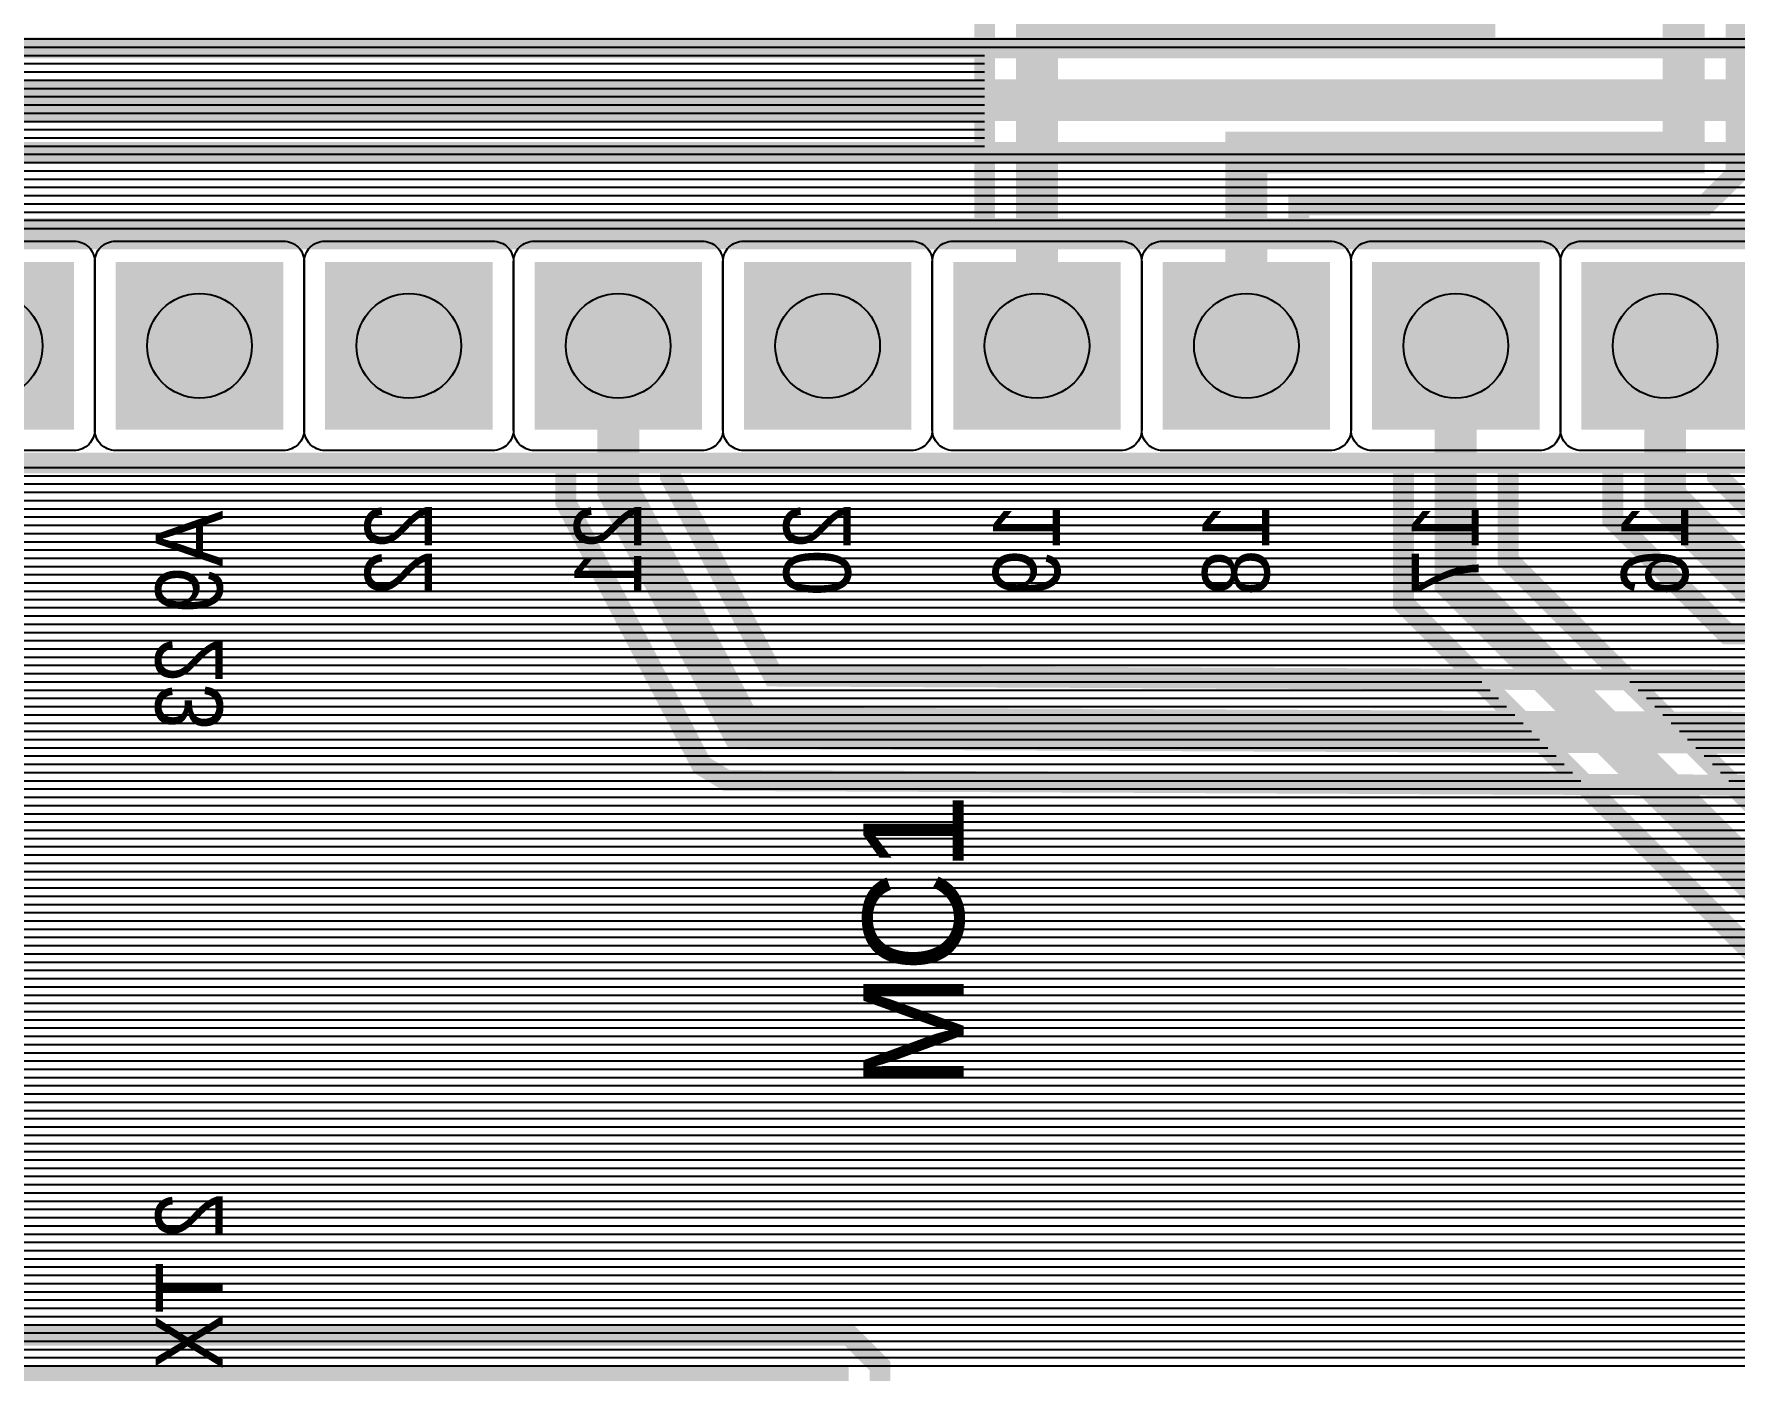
# Model space of a CAD drawing. Header units: inches. Extents: x -1.29 to 1.29, y -0.9 to 0.9.
# Drawn here: x -0.882 to -0.069, y -0.444 to 0.194 of the extents above; entities that cross this region are included whole.
import ezdxf

# ---------------------------------------------------------------- set-up
doc = ezdxf.new("R2010")
doc.units = ezdxf.units.IN
doc.layers.get('0').update_dxf_attribs({"linetype": 'CONTINUOUS'})

# ---------------------------------------------------------------- blocks, each defined once
blk = doc.blocks.new('RPAD')
blk.add_trace([(-0.5, -0.5), (-0.5, 0.5), (0.5, -0.5), (0.5, 0.5)])

msp = doc.modelspace()

# ---------------------------------------------------------------- linework, layer by layer
for points, const_width in [([(0.090669, -0.396043), (-0.227716, -0.077658), (-0.227716, -0.010626), (-1.158716, -0.010626), (-1.158716, 0.101374), (-0.427716, 0.101374), (-0.427716, 0.208052), (-0.413072, 0.222696), (-0.349858, 0.222696), (-0.349858, 0.333696), (0.062141, 0.333696)], 0.01), ([(-0.502717, -0.554626), (-0.502717, -0.452303), (-0.958858, -0.452303), (-1.208858, -0.202303), (-1.208858, 0.242697), (-1.173858, 0.277697), (-1.173858, 0.312697)], 0.02), ([(-0.193858, 0.277697), (-0.193858, 0.197697), (-0.402717, 0.197697), (-0.402717, 0.045374)], 0.02), ([(-0.093858, 0.277697), (-0.093858, 0.157697), (-0.093858, 0.137697), (-0.302717, 0.137697), (-0.302717, 0.045374)], 0.02), ([(-1.140359, 0.269197), (-1.148859, 0.269197), (-1.148859, 0.267342), (-1.183859, 0.232342), (-1.183859, -0.191948), (-0.948504, -0.427304), (-0.492362, -0.427304), (-0.477717, -0.441948), (-0.477717, -0.498626), (0.253283, -0.498626)], 0.01), ([(-1.102717, 0.045374), (-1.102717, 0.162697), (0.196142, 0.162697), (0.266142, 0.232697)], 0.02), ([(0.062141, 0.221697), (-0.068859, 0.221697), (-0.068859, 0.127342), (-0.083503, 0.112698), (-0.277717, 0.112698), (-0.277717, 0.101374), (0.072284, 0.101374)], 0.01), ([(0.522261, -0.167263), (-0.550952, -0.16227), (-0.562861, -0.154983), (-0.627716, -0.029524), (-0.627716, -0.010626), (-1.158716, -0.010626), (-1.158716, 0.101374), (-1.127716, 0.101374), (-1.127716, 0.173052), (-1.113071, 0.187696), (0.185787, 0.187696)], 0.01), ([(-0.102717, 0.045374), (-0.102717, -0.027303), (-0.062717, -0.067303), (0.446142, -0.067303), (0.446142, 0.162697)], 0.02), ([(0.206496, 0.137697), (-1.077717, 0.137697), (-1.077717, 0.101374), (0.253283, 0.101374)], 0.01), ([(-1.152717, -0.604626), (0.247283, -0.604626), (0.247283, 0.095374), (-1.152717, 0.095374), (-1.152717, -0.604626)], 0.008), ([(-1.152717, -0.604626), (0.247283, -0.604626), (0.247283, 0.095374), (-1.152717, 0.095374), (-1.152717, -0.604626)], 0.008), ([(-1.152717, -0.604626), (0.247283, -0.604626), (0.247283, 0.095374), (-1.152717, 0.095374), (-1.152717, -0.604626)], 0.008), ([(0.541142, -0.142303), (-0.543858, -0.137303), (-0.602717, -0.023445), (-0.602717, 0.045374)], 0.02), ([(-0.202717, 0.045374), (-0.202717, -0.067303), (0.101024, -0.371043), (0.531142, -0.371043)], 0.02), ([(0.456496, -0.092303), (-0.073071, -0.092303), (-0.127716, -0.037658), (-0.127716, -0.010626), (-0.577717, -0.010626), (-0.577717, -0.017366), (-0.528604, -0.112373), (0.522434, -0.117171)], 0.01), ([(0.253283, -0.010626), (-0.177717, -0.010626), (-0.177717, -0.056948), (0.111378, -0.346044)], 0.01), ([(0.253283, -0.010626), (-0.077717, -0.010626), (-0.077717, -0.016948), (-0.052362, -0.042304)], 0.01)]:
    msp.add_lwpolyline(points, dxfattribs=dict(const_width=const_width))
for points in [[(-1.265, 0.191949), (0.190039, 0.191949)], [(-1.265, 0.188012), (0.186102, 0.188012)], [(-1.183859, 0.191949), (-0.427716, 0.191949)], [(-1.183859, 0.188012), (-0.427716, 0.188012)], [(-1.183859, 0.184075), (-0.427716, 0.184075)], [(-1.183859, 0.180138), (-0.427716, 0.180138)], [(-1.183859, 0.176201), (-0.427716, 0.176201)], [(-1.183859, 0.172264), (-0.427716, 0.172264)], [(-1.183859, 0.168327), (-0.427716, 0.168327)], [(-1.183859, 0.16439), (-0.427716, 0.16439)], [(-1.183859, 0.160453), (-0.427716, 0.160453)], [(-1.183859, 0.156516), (-0.427716, 0.156516)], [(-1.183859, 0.152579), (-0.427716, 0.152579)], [(-1.183859, 0.148642), (-0.427716, 0.148642)], [(-1.183859, 0.144705), (-0.427716, 0.144705)], [(-1.183859, 0.140768), (-0.427716, 0.140768)], [(-1.183859, 0.136831), (-0.427716, 0.136831)], [(-1.183859, 0.132894), (-0.427716, 0.132894)], [(-1.077717, 0.136831), (0.421142, 0.136831)], [(-1.077717, 0.132894), (0.421142, 0.132894)], [(-1.183859, 0.128957), (-0.427716, 0.128957)], [(-1.183859, 0.12502), (-0.427716, 0.12502)], [(-1.077717, 0.128957), (0.421142, 0.128957)], [(-1.077717, 0.12502), (0.421142, 0.12502)], [(-0.071181, 0.12502), (0.072284, 0.12502)], [(-1.183859, 0.121083), (-0.427716, 0.121083)], [(-1.183859, 0.117146), (-0.427716, 0.117146)], [(-1.077717, 0.121083), (0.421142, 0.121083)], [(-1.077717, 0.117146), (0.421142, 0.117146)], [(-0.079055, 0.117146), (0.072284, 0.117146)], [(-0.075118, 0.121083), (0.072284, 0.121083)], [(-1.183859, 0.113209), (-0.427716, 0.113209)], [(-1.183859, 0.109272), (-0.427716, 0.109272)], [(-1.077717, 0.113209), (0.421142, 0.113209)], [(-1.077717, 0.109272), (0.421142, 0.109272)], [(-0.277717, 0.109272), (0.072284, 0.109272)], [(-0.082992, 0.113209), (0.072284, 0.113209)], [(-1.183859, 0.105335), (-0.427716, 0.105335)], [(-1.183859, 0.101398), (-0.427716, 0.101398)], [(-1.077717, 0.105335), (0.421142, 0.105335)], [(-1.077717, 0.101398), (0.421142, 0.101398)], [(-0.277717, 0.105335), (0.072284, 0.105335)], [(-0.277717, 0.101398), (0.072284, 0.101398)], [(-0.942717, 0.095374), (-0.862717, 0.095374), (-0.861677, 0.095324), (-0.860672, 0.095175), (-0.859705, 0.094933), (-0.858781, 0.094602), (-0.857905, 0.094188), (-0.857081, 0.093693), (-0.856313, 0.093124), (-0.855607, 0.092483), (-0.854967, 0.091777), (-0.854398, 0.09101), (-0.853903, 0.090186), (-0.853488, 0.089309), (-0.853157, 0.088385), (-0.852915, 0.087419), (-0.852767, 0.086413), (-0.852717, 0.085374), (-0.852717, 0.005374), (-0.852767, 0.004335), (-0.852915, 0.00333), (-0.853157, 0.002363), (-0.853488, 0.001439), (-0.853903, 0.000562), (-0.854398, -0.000262), (-0.854967, -0.001029), (-0.855607, -0.001735), (-0.856313, -0.002376), (-0.857081, -0.002945), (-0.857905, -0.00344), (-0.858781, -0.003854), (-0.859705, -0.004185), (-0.860672, -0.004427), (-0.861677, -0.004576), (-0.862717, -0.004626), (-0.942717, -0.004626)], [(-0.062717, -0.004626), (-0.142717, -0.004626), (-0.143756, -0.004576), (-0.144761, -0.004427), (-0.145728, -0.004185), (-0.146652, -0.003854), (-0.147528, -0.00344), (-0.148352, -0.002945), (-0.14912, -0.002376), (-0.149826, -0.001735), (-0.150466, -0.001029), (-0.151035, -0.000262), (-0.15153, 0.000562), (-0.151945, 0.001439), (-0.152276, 0.002363), (-0.152518, 0.00333), (-0.152666, 0.004335), (-0.152717, 0.005374), (-0.152717, 0.085374), (-0.152666, 0.086413), (-0.152518, 0.087419), (-0.152276, 0.088385), (-0.151945, 0.089309), (-0.15153, 0.090186), (-0.151035, 0.09101), (-0.150466, 0.091777), (-0.149826, 0.092483), (-0.14912, 0.093124), (-0.148352, 0.093693), (-0.147528, 0.094188), (-0.146652, 0.094602), (-0.145728, 0.094933), (-0.144761, 0.095175), (-0.143756, 0.095324), (-0.142717, 0.095374), (-0.142717, 0.095374), (-0.062717, 0.095374)], [(-1.265, -0.012776), (-0.627716, -0.012776)], [(-1.183859, -0.012776), (-0.227716, -0.012776)], [(-0.577717, -0.012776), (-0.127716, -0.012776)], [(-0.177717, -0.012776), (0.346142, -0.012776)], [(-0.077717, -0.012776), (0.421142, -0.012776)], [(-1.265, -0.016713), (-0.627716, -0.016713)], [(-1.265, -0.02065), (-0.627716, -0.02065)], [(-1.183859, -0.016713), (-0.227716, -0.016713)], [(-1.183859, -0.02065), (-0.227716, -0.02065)], [(-0.577717, -0.016713), (-0.127716, -0.016713)], [(-0.576019, -0.02065), (-0.127716, -0.02065)], [(-0.177717, -0.016713), (0.346142, -0.016713)], [(-0.177717, -0.02065), (0.346142, -0.02065)], [(-0.077717, -0.016713), (0.421142, -0.016713)], [(-0.074016, -0.02065), (0.421142, -0.02065)], [(-1.265, -0.024587), (-0.627716, -0.024587)], [(-1.265, -0.028524), (-0.627716, -0.028524)], [(-1.265, -0.032461), (-0.626198, -0.032461)], [(-1.183859, -0.024587), (-0.227716, -0.024587)], [(-1.183859, -0.028524), (-0.227716, -0.028524)], [(-1.183859, -0.032461), (-0.227716, -0.032461)], [(-0.573984, -0.024587), (-0.127716, -0.024587)], [(-0.571949, -0.028524), (-0.127716, -0.028524)], [(-0.569914, -0.032461), (-0.127716, -0.032461)], [(-0.177717, -0.024587), (0.346142, -0.024587)], [(-0.177717, -0.028524), (0.346142, -0.028524)], [(-0.177717, -0.032461), (0.346142, -0.032461)], [(-0.070079, -0.024587), (0.421142, -0.024587)], [(-1.265, -0.036398), (-0.624163, -0.036398)], [(-1.265, -0.040335), (-0.622127, -0.040335)], [(-1.183859, -0.036398), (-0.227716, -0.036398)], [(-1.183859, -0.040335), (-0.227716, -0.040335)], [(-0.567879, -0.036398), (-0.127716, -0.036398)], [(-0.565843, -0.040335), (-0.125039, -0.040335)], [(-0.177717, -0.036398), (0.346142, -0.036398)], [(-0.177717, -0.040335), (0.346142, -0.040335)], [(-1.265, -0.044272), (-0.620092, -0.044272)], [(-1.265, -0.048209), (-0.618057, -0.048209)], [(-1.183859, -0.044272), (-0.227716, -0.044272)], [(-1.183859, -0.048209), (-0.227716, -0.048209)], [(-0.563808, -0.044272), (-0.121102, -0.044272)], [(-0.561773, -0.048209), (-0.117165, -0.048209)], [(-0.177717, -0.044272), (0.346142, -0.044272)], [(-0.177717, -0.048209), (0.346142, -0.048209)], [(-1.265, -0.052146), (-0.616022, -0.052146)], [(-1.265, -0.056083), (-0.613987, -0.056083)], [(-1.183859, -0.052146), (-0.227716, -0.052146)], [(-1.183859, -0.056083), (-0.227716, -0.056083)], [(-0.559738, -0.052146), (-0.113228, -0.052146)], [(-0.557703, -0.056083), (-0.109291, -0.056083)], [(-0.177717, -0.052146), (0.346142, -0.052146)], [(-0.177717, -0.056083), (0.346142, -0.056083)], [(-1.265, -0.06002), (-0.611951, -0.06002)], [(-1.265, -0.063957), (-0.609916, -0.063957)], [(-1.183859, -0.06002), (-0.227716, -0.06002)], [(-1.183859, -0.063957), (-0.227716, -0.063957)], [(-0.555667, -0.06002), (-0.105354, -0.06002)], [(-0.553632, -0.063957), (-0.101417, -0.063957)], [(-0.174646, -0.06002), (0.346142, -0.06002)], [(-0.170709, -0.063957), (0.346142, -0.063957)], [(-1.265, -0.067894), (-0.607881, -0.067894)], [(-1.265, -0.071831), (-0.605846, -0.071831)], [(-1.183859, -0.067894), (-0.227716, -0.067894)], [(-1.183859, -0.071831), (-0.227716, -0.071831)], [(-0.551597, -0.067894), (-0.09748, -0.067894)], [(-0.549562, -0.071831), (-0.093543, -0.071831)], [(-0.166772, -0.067894), (0.346142, -0.067894)], [(-0.162835, -0.071831), (0.346142, -0.071831)], [(-1.265, -0.075768), (-0.60381, -0.075768)], [(-1.265, -0.079705), (-0.601775, -0.079705)], [(-1.183859, -0.075768), (-0.227716, -0.075768)], [(-1.183859, -0.079705), (-0.225669, -0.079705)], [(-0.547527, -0.075768), (-0.089606, -0.075768)], [(-0.545491, -0.079705), (-0.085669, -0.079705)], [(-0.158898, -0.075768), (0.346142, -0.075768)], [(-0.154961, -0.079705), (0.346142, -0.079705)], [(-1.265, -0.083642), (-0.59974, -0.083642)], [(-1.265, -0.087579), (-0.597705, -0.087579)], [(-1.183859, -0.083642), (-0.221732, -0.083642)], [(-1.183859, -0.087579), (-0.217795, -0.087579)], [(-0.543456, -0.083642), (-0.081732, -0.083642)], [(-0.541421, -0.087579), (-0.077795, -0.087579)], [(-0.151024, -0.083642), (0.346142, -0.083642)], [(-0.147087, -0.087579), (0.346142, -0.087579)], [(-1.265, -0.091516), (-0.59567, -0.091516)], [(-1.265, -0.095453), (-0.593634, -0.095453)], [(-1.183859, -0.091516), (-0.213858, -0.091516)], [(-1.183859, -0.095453), (-0.209921, -0.095453)], [(-0.539386, -0.091516), (-0.073858, -0.091516)], [(-0.537351, -0.095453), (1.265, -0.095453)], [(-0.14315, -0.091516), (0.346142, -0.091516)], [(-0.139213, -0.095453), (0.346142, -0.095453)], [(-1.265, -0.09939), (-0.591599, -0.09939)], [(-1.265, -0.103327), (-0.589564, -0.103327)], [(-1.183859, -0.09939), (-0.205984, -0.09939)], [(-1.183859, -0.103327), (-0.202047, -0.103327)], [(-0.535315, -0.09939), (1.265, -0.09939)], [(-0.53328, -0.103327), (1.265, -0.103327)], [(-0.135276, -0.09939), (0.346142, -0.09939)], [(-0.131339, -0.103327), (0.346142, -0.103327)], [(-1.265, -0.107264), (-0.587529, -0.107264)], [(-1.265, -0.111201), (-0.585494, -0.111201)], [(-1.183859, -0.107264), (-0.19811, -0.107264)], [(-1.183859, -0.111201), (-0.194173, -0.111201)], [(-0.531245, -0.107264), (1.265, -0.107264)], [(-0.52921, -0.111201), (1.265, -0.111201)], [(-0.127402, -0.107264), (0.346142, -0.107264)], [(-0.123465, -0.111201), (0.346142, -0.111201)], [(-1.265, -0.115138), (-0.583458, -0.115138)], [(-1.265, -0.119075), (-0.581423, -0.119075)], [(-1.183859, -0.115138), (-0.190236, -0.115138)], [(-1.183859, -0.119075), (-0.186299, -0.119075)], [(-0.119528, -0.115138), (0.346142, -0.115138)], [(-0.115591, -0.119075), (0.346142, -0.119075)], [(-1.265, -0.123012), (-0.579388, -0.123012)], [(-1.265, -0.126949), (-0.577353, -0.126949)], [(-1.183859, -0.123012), (-0.182362, -0.123012)], [(-1.183859, -0.126949), (-0.178425, -0.126949)], [(-0.111654, -0.123012), (0.346142, -0.123012)], [(-0.107717, -0.126949), (0.346142, -0.126949)], [(-1.265, -0.130886), (-0.575318, -0.130886)], [(-1.265, -0.134823), (-0.573282, -0.134823)], [(-1.183859, -0.130886), (-0.174488, -0.130886)], [(-1.183859, -0.134823), (-0.170551, -0.134823)], [(-0.10378, -0.130886), (0.346142, -0.130886)], [(-0.099843, -0.134823), (0.346142, -0.134823)], [(-1.265, -0.13876), (-0.571247, -0.13876)], [(-1.265, -0.142697), (-0.569212, -0.142697)], [(-1.183859, -0.13876), (-0.166614, -0.13876)], [(-1.183859, -0.142697), (-0.162677, -0.142697)], [(-0.095906, -0.13876), (0.346142, -0.13876)], [(-0.091969, -0.142697), (0.346142, -0.142697)], [(-1.265, -0.146634), (-0.567177, -0.146634)], [(-1.265, -0.150571), (-0.565141, -0.150571)], [(-1.183859, -0.146634), (-0.15874, -0.146634)], [(-1.183859, -0.150571), (-0.154803, -0.150571)], [(-0.088031, -0.146634), (0.346142, -0.146634)], [(-0.084094, -0.150571), (0.346142, -0.150571)], [(-1.265, -0.154508), (-0.563106, -0.154508)], [(-1.265, -0.158445), (-0.557204, -0.158445)], [(-1.265, -0.162382), (-0.526919, -0.162382)], [(-1.183859, -0.154508), (-0.150866, -0.154508)], [(-1.183859, -0.158445), (-0.146929, -0.158445)], [(-1.183859, -0.162382), (-0.142992, -0.162382)], [(-0.080157, -0.154508), (0.346142, -0.154508)], [(-0.07622, -0.158445), (0.346142, -0.158445)], [(-0.072283, -0.162382), (0.346142, -0.162382)], [(-1.265, -0.166319), (0.319331, -0.166319)], [(-1.265, -0.170256), (0.525254, -0.170256)], [(-1.183859, -0.166319), (-0.139055, -0.166319)], [(-1.183859, -0.170256), (-0.135118, -0.170256)], [(-1.265, -0.174193), (1.265, -0.174193)], [(-1.265, -0.17813), (1.265, -0.17813)], [(-1.183859, -0.174193), (-0.131181, -0.174193)], [(-1.183859, -0.17813), (-0.127244, -0.17813)], [(-1.265, -0.182067), (1.265, -0.182067)], [(-1.265, -0.186004), (1.265, -0.186004)], [(-1.183859, -0.182067), (-0.123307, -0.182067)], [(-1.183859, -0.186004), (-0.11937, -0.186004)], [(-1.265, -0.189941), (1.265, -0.189941)], [(-1.265, -0.193878), (1.265, -0.193878)], [(-1.183859, -0.189941), (-0.115433, -0.189941)], [(-1.181929, -0.193878), (-0.111496, -0.193878)], [(-1.265, -0.197815), (1.265, -0.197815)], [(-1.265, -0.201752), (1.265, -0.201752)], [(-1.177992, -0.197815), (-0.107559, -0.197815)], [(-1.174055, -0.201752), (-0.103622, -0.201752)], [(-1.265, -0.205689), (1.265, -0.205689)], [(-1.265, -0.209626), (1.265, -0.209626)], [(-1.170118, -0.205689), (-0.099685, -0.205689)], [(-1.166181, -0.209626), (-0.095748, -0.209626)], [(-1.265, -0.213563), (1.265, -0.213563)], [(-1.265, -0.2175), (1.265, -0.2175)], [(-1.162244, -0.213563), (-0.091811, -0.213563)], [(-1.158307, -0.2175), (-0.087874, -0.2175)], [(-1.265, -0.221437), (1.265, -0.221437)], [(-1.265, -0.225374), (1.265, -0.225374)], [(-1.15437, -0.221437), (-0.083937, -0.221437)], [(-1.150433, -0.225374), (-0.08, -0.225374)], [(-1.265, -0.229311), (1.265, -0.229311)], [(-1.265, -0.233248), (1.265, -0.233248)], [(-1.146496, -0.229311), (-0.076063, -0.229311)], [(-1.142559, -0.233248), (-0.072126, -0.233248)], [(-1.265, -0.237185), (1.265, -0.237185)], [(-1.265, -0.241122), (1.265, -0.241122)], [(-1.138622, -0.237185), (-0.068189, -0.237185)], [(-1.134685, -0.241122), (-0.064252, -0.241122)], [(-1.265, -0.245059), (1.265, -0.245059)], [(-1.265, -0.248996), (1.265, -0.248996)], [(-1.130748, -0.245059), (-0.060315, -0.245059)], [(-1.126811, -0.248996), (-0.056378, -0.248996)], [(-1.265, -0.252933), (1.265, -0.252933)], [(-1.265, -0.25687), (1.265, -0.25687)], [(-1.122874, -0.252933), (-0.052441, -0.252933)], [(-1.118937, -0.25687), (-0.048504, -0.25687)], [(-1.265, -0.260807), (1.265, -0.260807)], [(-1.265, -0.264744), (0.354861, -0.264744)], [(-1.115, -0.260807), (-0.044567, -0.260807)], [(-1.111063, -0.264744), (-0.04063, -0.264744)], [(-1.265, -0.268681), (0.350924, -0.268681)], [(-1.265, -0.272618), (0.346987, -0.272618)], [(-1.107126, -0.268681), (-0.036693, -0.268681)], [(-1.103189, -0.272618), (-0.032756, -0.272618)], [(-1.265, -0.276555), (0.34305, -0.276555)], [(-1.265, -0.280492), (0.340142, -0.280492)], [(-1.099252, -0.276555), (-0.028819, -0.276555)], [(-1.095315, -0.280492), (-0.024882, -0.280492)], [(-1.265, -0.284429), (0.340142, -0.284429)], [(-1.265, -0.288366), (0.340142, -0.288366)], [(-1.265, -0.292303), (0.340142, -0.292303)], [(-1.091378, -0.284429), (-0.020945, -0.284429)], [(-1.087441, -0.288366), (-0.017008, -0.288366)], [(-1.083504, -0.292303), (-0.013071, -0.292303)], [(-1.265, -0.29624), (0.340142, -0.29624)], [(-1.265, -0.300177), (0.340142, -0.300177)], [(-1.079567, -0.29624), (-0.009134, -0.29624)], [(-1.07563, -0.300177), (-0.005197, -0.300177)], [(-1.265, -0.304114), (0.340142, -0.304114)], [(-1.265, -0.308051), (0.34305, -0.308051)], [(-1.071693, -0.304114), (-0.00126, -0.304114)], [(-1.067756, -0.308051), (0.002677, -0.308051)], [(-1.265, -0.311988), (0.346142, -0.311988)], [(-1.265, -0.315925), (0.346142, -0.315925)], [(-1.063819, -0.311988), (0.006614, -0.311988)], [(-1.059882, -0.315925), (0.010551, -0.315925)], [(-1.265, -0.319862), (0.346142, -0.319862)], [(-1.265, -0.323799), (0.346142, -0.323799)], [(-1.055945, -0.319862), (0.014488, -0.319862)], [(-1.052008, -0.323799), (0.018425, -0.323799)], [(-1.265, -0.327736), (0.346142, -0.327736)], [(-1.265, -0.331673), (0.346142, -0.331673)], [(-1.048071, -0.327736), (0.022362, -0.327736)], [(-1.044134, -0.331673), (0.026299, -0.331673)], [(-1.265, -0.33561), (0.346142, -0.33561)], [(-1.265, -0.339547), (0.346142, -0.339547)], [(-1.040197, -0.33561), (0.030236, -0.33561)], [(-1.03626, -0.339547), (0.034173, -0.339547)], [(-1.265, -0.343484), (0.346142, -0.343484)], [(-1.265, -0.347421), (0.346142, -0.347421)], [(-1.032323, -0.343484), (0.03811, -0.343484)], [(-1.028386, -0.347421), (0.042047, -0.347421)], [(-1.265, -0.351358), (0.346142, -0.351358)], [(-1.265, -0.355295), (0.346142, -0.355295)], [(-1.024449, -0.351358), (0.045984, -0.351358)], [(-1.020512, -0.355295), (0.049921, -0.355295)], [(-1.265, -0.359232), (0.346142, -0.359232)], [(-1.265, -0.363169), (0.346142, -0.363169)], [(-1.016575, -0.359232), (0.053858, -0.359232)], [(-1.012638, -0.363169), (0.057795, -0.363169)], [(-1.265, -0.367106), (0.346142, -0.367106)], [(-1.265, -0.371043), (0.346142, -0.371043)], [(-1.008701, -0.367106), (0.061732, -0.367106)], [(-1.004764, -0.371043), (0.065669, -0.371043)], [(-1.265, -0.37498), (0.346142, -0.37498)], [(-1.265, -0.378917), (0.346142, -0.378917)], [(-1.000827, -0.37498), (0.069606, -0.37498)], [(-0.99689, -0.378917), (0.073543, -0.378917)], [(-1.265, -0.382854), (0.346142, -0.382854)], [(-1.265, -0.386791), (0.346142, -0.386791)], [(-0.992953, -0.382854), (0.07748, -0.382854)], [(-0.989016, -0.386791), (0.081417, -0.386791)], [(-1.265, -0.390728), (0.346142, -0.390728)], [(-1.265, -0.394665), (0.346142, -0.394665)], [(-0.985079, -0.390728), (0.085354, -0.390728)], [(-0.981142, -0.394665), (0.089291, -0.394665)], [(-1.265, -0.398602), (0.346142, -0.398602)], [(-1.265, -0.402539), (0.346142, -0.402539)], [(-0.977205, -0.398602), (0.487642, -0.398602)], [(-0.973268, -0.402539), (0.487642, -0.402539)], [(-1.265, -0.406476), (0.346142, -0.406476)], [(-1.265, -0.410413), (0.346142, -0.410413)], [(-0.969331, -0.406476), (0.760142, -0.406476)], [(-0.965394, -0.410413), (0.760142, -0.410413)], [(-1.265, -0.41435), (0.346142, -0.41435)], [(-1.265, -0.418287), (0.346142, -0.418287)], [(-1.265, -0.422224), (0.346142, -0.422224)], [(-0.961457, -0.41435), (0.760142, -0.41435)], [(-0.95752, -0.418287), (0.760142, -0.418287)], [(-0.953583, -0.422224), (1.265, -0.422224)], [(-1.265, -0.426161), (0.346142, -0.426161)], [(-1.265, -0.430098), (0.346142, -0.430098)], [(-0.949646, -0.426161), (1.265, -0.426161)], [(-0.489567, -0.430098), (1.265, -0.430098)], [(-1.265, -0.434035), (0.346142, -0.434035)], [(-1.265, -0.437972), (0.346142, -0.437972)], [(-0.48563, -0.434035), (1.265, -0.434035)], [(-0.481693, -0.437972), (1.265, -0.437972)], [(-1.265, -0.441909), (0.346142, -0.441909)], [(-0.477756, -0.441909), (1.265, -0.441909)]]:
    msp.add_lwpolyline(points)
for points in [[(-0.842717, 0.095374), (-0.762717, 0.095374), (-0.761677, 0.095324), (-0.760672, 0.095175), (-0.759705, 0.094933), (-0.758781, 0.094602), (-0.757905, 0.094188), (-0.757081, 0.093693), (-0.756313, 0.093124), (-0.755607, 0.092483), (-0.754967, 0.091777), (-0.754398, 0.09101), (-0.753903, 0.090186), (-0.753488, 0.089309), (-0.753157, 0.088385), (-0.752915, 0.087419), (-0.752767, 0.086413), (-0.752717, 0.085374), (-0.752717, 0.005374), (-0.752767, 0.004335), (-0.752915, 0.00333), (-0.753157, 0.002363), (-0.753488, 0.001439), (-0.753903, 0.000562), (-0.754398, -0.000262), (-0.754967, -0.001029), (-0.755607, -0.001735), (-0.756313, -0.002376), (-0.757081, -0.002945), (-0.757905, -0.00344), (-0.758781, -0.003854), (-0.759705, -0.004185), (-0.760672, -0.004427), (-0.761677, -0.004576), (-0.762717, -0.004626), (-0.842717, -0.004626), (-0.843756, -0.004576), (-0.844761, -0.004427), (-0.845728, -0.004185), (-0.846652, -0.003854), (-0.847528, -0.00344), (-0.848352, -0.002945), (-0.84912, -0.002376), (-0.849826, -0.001735), (-0.850466, -0.001029), (-0.851035, -0.000262), (-0.85153, 0.000562), (-0.851945, 0.001439), (-0.852276, 0.002363), (-0.852518, 0.00333), (-0.852666, 0.004335), (-0.852717, 0.005374), (-0.852717, 0.085374), (-0.852666, 0.086413), (-0.852518, 0.087419), (-0.852276, 0.088385), (-0.851945, 0.089309), (-0.85153, 0.090186), (-0.851035, 0.09101), (-0.850466, 0.091777), (-0.849826, 0.092483), (-0.84912, 0.093124), (-0.848352, 0.093693), (-0.847528, 0.094188), (-0.846652, 0.094602), (-0.845728, 0.094933), (-0.844761, 0.095175), (-0.843756, 0.095324), (-0.842717, 0.095374)], [(-0.742717, 0.095374), (-0.662717, 0.095374), (-0.661677, 0.095324), (-0.660672, 0.095175), (-0.659705, 0.094933), (-0.658781, 0.094602), (-0.657905, 0.094188), (-0.657081, 0.093693), (-0.656313, 0.093124), (-0.655607, 0.092483), (-0.654967, 0.091777), (-0.654398, 0.09101), (-0.653903, 0.090186), (-0.653488, 0.089309), (-0.653157, 0.088385), (-0.652915, 0.087419), (-0.652767, 0.086413), (-0.652717, 0.085374), (-0.652717, 0.005374), (-0.652767, 0.004335), (-0.652915, 0.00333), (-0.653157, 0.002363), (-0.653488, 0.001439), (-0.653903, 0.000562), (-0.654398, -0.000262), (-0.654967, -0.001029), (-0.655607, -0.001735), (-0.656313, -0.002376), (-0.657081, -0.002945), (-0.657905, -0.00344), (-0.658781, -0.003854), (-0.659705, -0.004185), (-0.660672, -0.004427), (-0.661677, -0.004576), (-0.662717, -0.004626), (-0.742717, -0.004626), (-0.743756, -0.004576), (-0.744761, -0.004427), (-0.745728, -0.004185), (-0.746652, -0.003854), (-0.747528, -0.00344), (-0.748352, -0.002945), (-0.74912, -0.002376), (-0.749826, -0.001735), (-0.750466, -0.001029), (-0.751035, -0.000262), (-0.75153, 0.000562), (-0.751945, 0.001439), (-0.752276, 0.002363), (-0.752518, 0.00333), (-0.752666, 0.004335), (-0.752717, 0.005374), (-0.752717, 0.085374), (-0.752666, 0.086413), (-0.752518, 0.087419), (-0.752276, 0.088385), (-0.751945, 0.089309), (-0.75153, 0.090186), (-0.751035, 0.09101), (-0.750466, 0.091777), (-0.749826, 0.092483), (-0.74912, 0.093124), (-0.748352, 0.093693), (-0.747528, 0.094188), (-0.746652, 0.094602), (-0.745728, 0.094933), (-0.744761, 0.095175), (-0.743756, 0.095324), (-0.742717, 0.095374)], [(-0.642717, 0.095374), (-0.562717, 0.095374), (-0.561677, 0.095324), (-0.560672, 0.095175), (-0.559705, 0.094933), (-0.558781, 0.094602), (-0.557905, 0.094188), (-0.557081, 0.093693), (-0.556313, 0.093124), (-0.555607, 0.092483), (-0.554967, 0.091777), (-0.554398, 0.09101), (-0.553903, 0.090186), (-0.553488, 0.089309), (-0.553158, 0.088385), (-0.552915, 0.087419), (-0.552767, 0.086413), (-0.552717, 0.085374), (-0.552717, 0.005374), (-0.552767, 0.004335), (-0.552915, 0.00333), (-0.553158, 0.002363), (-0.553488, 0.001439), (-0.553903, 0.000562), (-0.554398, -0.000262), (-0.554967, -0.001029), (-0.555607, -0.001735), (-0.556313, -0.002376), (-0.557081, -0.002945), (-0.557905, -0.00344), (-0.558781, -0.003854), (-0.559705, -0.004185), (-0.560672, -0.004427), (-0.561677, -0.004576), (-0.562717, -0.004626), (-0.642717, -0.004626), (-0.643756, -0.004576), (-0.644761, -0.004427), (-0.645728, -0.004185), (-0.646652, -0.003854), (-0.647528, -0.00344), (-0.648352, -0.002945), (-0.64912, -0.002376), (-0.649826, -0.001735), (-0.650466, -0.001029), (-0.651035, -0.000262), (-0.65153, 0.000562), (-0.651945, 0.001439), (-0.652276, 0.002363), (-0.652518, 0.00333), (-0.652666, 0.004335), (-0.652717, 0.005374), (-0.652717, 0.085374), (-0.652666, 0.086413), (-0.652518, 0.087419), (-0.652276, 0.088385), (-0.651945, 0.089309), (-0.65153, 0.090186), (-0.651035, 0.09101), (-0.650466, 0.091777), (-0.649826, 0.092483), (-0.64912, 0.093124), (-0.648352, 0.093693), (-0.647528, 0.094188), (-0.646652, 0.094602), (-0.645728, 0.094933), (-0.644761, 0.095175), (-0.643756, 0.095324), (-0.642717, 0.095374)], [(-0.542717, 0.095374), (-0.462717, 0.095374), (-0.461677, 0.095324), (-0.460672, 0.095175), (-0.459705, 0.094933), (-0.458781, 0.094602), (-0.457905, 0.094188), (-0.457081, 0.093693), (-0.456313, 0.093124), (-0.455607, 0.092483), (-0.454967, 0.091777), (-0.454398, 0.09101), (-0.453903, 0.090186), (-0.453488, 0.089309), (-0.453157, 0.088385), (-0.452915, 0.087419), (-0.452767, 0.086413), (-0.452717, 0.085374), (-0.452717, 0.005374), (-0.452767, 0.004335), (-0.452915, 0.00333), (-0.453157, 0.002363), (-0.453488, 0.001439), (-0.453903, 0.000562), (-0.454398, -0.000262), (-0.454967, -0.001029), (-0.455607, -0.001735), (-0.456313, -0.002376), (-0.457081, -0.002945), (-0.457905, -0.00344), (-0.458781, -0.003854), (-0.459705, -0.004185), (-0.460672, -0.004427), (-0.461677, -0.004576), (-0.462717, -0.004626), (-0.542717, -0.004626), (-0.543756, -0.004576), (-0.544761, -0.004427), (-0.545728, -0.004185), (-0.546652, -0.003854), (-0.547528, -0.00344), (-0.548352, -0.002945), (-0.54912, -0.002376), (-0.549826, -0.001735), (-0.550466, -0.001029), (-0.551035, -0.000262), (-0.55153, 0.000562), (-0.551945, 0.001439), (-0.552276, 0.002363), (-0.552518, 0.00333), (-0.552666, 0.004335), (-0.552717, 0.005374), (-0.552717, 0.085374), (-0.552666, 0.086413), (-0.552518, 0.087419), (-0.552276, 0.088385), (-0.551945, 0.089309), (-0.55153, 0.090186), (-0.551035, 0.09101), (-0.550466, 0.091777), (-0.549826, 0.092483), (-0.54912, 0.093124), (-0.548352, 0.093693), (-0.547528, 0.094188), (-0.546652, 0.094602), (-0.545728, 0.094933), (-0.544761, 0.095175), (-0.543756, 0.095324), (-0.542717, 0.095374)], [(-0.442717, 0.095374), (-0.362717, 0.095374), (-0.361677, 0.095324), (-0.360672, 0.095175), (-0.359705, 0.094933), (-0.358781, 0.094602), (-0.357905, 0.094188), (-0.357081, 0.093693), (-0.356313, 0.093124), (-0.355607, 0.092483), (-0.354967, 0.091777), (-0.354398, 0.09101), (-0.353903, 0.090186), (-0.353488, 0.089309), (-0.353157, 0.088385), (-0.352915, 0.087419), (-0.352767, 0.086413), (-0.352717, 0.085374), (-0.352717, 0.005374), (-0.352767, 0.004335), (-0.352915, 0.00333), (-0.353157, 0.002363), (-0.353488, 0.001439), (-0.353903, 0.000562), (-0.354398, -0.000262), (-0.354967, -0.001029), (-0.355607, -0.001735), (-0.356313, -0.002376), (-0.357081, -0.002945), (-0.357905, -0.00344), (-0.358781, -0.003854), (-0.359705, -0.004185), (-0.360672, -0.004427), (-0.361677, -0.004576), (-0.362717, -0.004626), (-0.442717, -0.004626), (-0.443756, -0.004576), (-0.444761, -0.004427), (-0.445728, -0.004185), (-0.446652, -0.003854), (-0.447528, -0.00344), (-0.448352, -0.002945), (-0.44912, -0.002376), (-0.449826, -0.001735), (-0.450466, -0.001029), (-0.451035, -0.000262), (-0.45153, 0.000562), (-0.451945, 0.001439), (-0.452276, 0.002363), (-0.452518, 0.00333), (-0.452666, 0.004335), (-0.452717, 0.005374), (-0.452717, 0.085374), (-0.452666, 0.086413), (-0.452518, 0.087419), (-0.452276, 0.088385), (-0.451945, 0.089309), (-0.45153, 0.090186), (-0.451035, 0.09101), (-0.450466, 0.091777), (-0.449826, 0.092483), (-0.44912, 0.093124), (-0.448352, 0.093693), (-0.447528, 0.094188), (-0.446652, 0.094602), (-0.445728, 0.094933), (-0.444761, 0.095175), (-0.443756, 0.095324), (-0.442717, 0.095374)], [(-0.342717, 0.095374), (-0.262717, 0.095374), (-0.261677, 0.095324), (-0.260672, 0.095175), (-0.259705, 0.094933), (-0.258781, 0.094602), (-0.257905, 0.094188), (-0.257081, 0.093693), (-0.256313, 0.093124), (-0.255607, 0.092483), (-0.254967, 0.091777), (-0.254398, 0.09101), (-0.253903, 0.090186), (-0.253488, 0.089309), (-0.253157, 0.088385), (-0.252915, 0.087419), (-0.252767, 0.086413), (-0.252717, 0.085374), (-0.252717, 0.005374), (-0.252767, 0.004335), (-0.252915, 0.00333), (-0.253157, 0.002363), (-0.253488, 0.001439), (-0.253903, 0.000562), (-0.254398, -0.000262), (-0.254967, -0.001029), (-0.255607, -0.001735), (-0.256313, -0.002376), (-0.257081, -0.002945), (-0.257905, -0.00344), (-0.258781, -0.003854), (-0.259705, -0.004185), (-0.260672, -0.004427), (-0.261677, -0.004576), (-0.262717, -0.004626), (-0.342717, -0.004626), (-0.343756, -0.004576), (-0.344761, -0.004427), (-0.345728, -0.004185), (-0.346652, -0.003854), (-0.347528, -0.00344), (-0.348352, -0.002945), (-0.34912, -0.002376), (-0.349826, -0.001735), (-0.350466, -0.001029), (-0.351035, -0.000262), (-0.35153, 0.000562), (-0.351945, 0.001439), (-0.352276, 0.002363), (-0.352518, 0.00333), (-0.352666, 0.004335), (-0.352717, 0.005374), (-0.352717, 0.085374), (-0.352666, 0.086413), (-0.352518, 0.087419), (-0.352276, 0.088385), (-0.351945, 0.089309), (-0.35153, 0.090186), (-0.351035, 0.09101), (-0.350466, 0.091777), (-0.349826, 0.092483), (-0.34912, 0.093124), (-0.348352, 0.093693), (-0.347528, 0.094188), (-0.346652, 0.094602), (-0.345728, 0.094933), (-0.344761, 0.095175), (-0.343756, 0.095324), (-0.342717, 0.095374)], [(-0.242717, 0.095374), (-0.162717, 0.095374), (-0.161677, 0.095324), (-0.160672, 0.095175), (-0.159705, 0.094933), (-0.158781, 0.094602), (-0.157905, 0.094188), (-0.157081, 0.093693), (-0.156313, 0.093124), (-0.155607, 0.092483), (-0.154967, 0.091777), (-0.154398, 0.09101), (-0.153903, 0.090186), (-0.153488, 0.089309), (-0.153157, 0.088385), (-0.152915, 0.087419), (-0.152767, 0.086413), (-0.152717, 0.085374), (-0.152717, 0.005374), (-0.152767, 0.004335), (-0.152915, 0.00333), (-0.153157, 0.002363), (-0.153488, 0.001439), (-0.153903, 0.000562), (-0.154398, -0.000262), (-0.154967, -0.001029), (-0.155607, -0.001735), (-0.156313, -0.002376), (-0.157081, -0.002945), (-0.157905, -0.00344), (-0.158781, -0.003854), (-0.159705, -0.004185), (-0.160672, -0.004427), (-0.161677, -0.004576), (-0.162717, -0.004626), (-0.242717, -0.004626), (-0.243756, -0.004576), (-0.244761, -0.004427), (-0.245728, -0.004185), (-0.246652, -0.003854), (-0.247528, -0.00344), (-0.248352, -0.002945), (-0.24912, -0.002376), (-0.249826, -0.001735), (-0.250466, -0.001029), (-0.251035, -0.000262), (-0.25153, 0.000562), (-0.251945, 0.001439), (-0.252276, 0.002363), (-0.252518, 0.00333), (-0.252666, 0.004335), (-0.252717, 0.005374), (-0.252717, 0.085374), (-0.252666, 0.086413), (-0.252518, 0.087419), (-0.252276, 0.088385), (-0.251945, 0.089309), (-0.25153, 0.090186), (-0.251035, 0.09101), (-0.250466, 0.091777), (-0.249826, 0.092483), (-0.24912, 0.093124), (-0.248352, 0.093693), (-0.247528, 0.094188), (-0.246652, 0.094602), (-0.245728, 0.094933), (-0.244761, 0.095175), (-0.243756, 0.095324), (-0.242717, 0.095374)]]:
    msp.add_lwpolyline(points, close=True)
for centre in [(-0.902717, 0.045374), (-0.802717, 0.045374), (-0.702717, 0.045374), (-0.602717, 0.045374), (-0.502717, 0.045374), (-0.402717, 0.045374), (-0.302717, 0.045374), (-0.202717, 0.045374), (-0.102717, 0.045374)]:
    msp.add_circle(centre, 0.025)

# ---------------------------------------------------------------- block references
at = {"xscale": 0.08, "yscale": 0.08}
for p in [(-0.902717, 0.045374), (-0.802717, 0.045374), (-0.702717, 0.045374), (-0.602717, 0.045374), (-0.502717, 0.045374), (-0.402717, 0.045374), (-0.302717, 0.045374), (-0.202717, 0.045374), (-0.102717, 0.045374)]:
    msp.add_blockref('RPAD', p, dxfattribs=at)

# ---------------------------------------------------------------- texts
at = {"text_generation_flag": 2, "width": 0.9375}
for s, p in [('22', (-0.691717, -0.029626)), ('22', (-0.691717, -0.029626)), ('22', (-0.691717, -0.029626)), ('21', (-0.591717, -0.029626)), ('21', (-0.591717, -0.029626)), ('21', (-0.591717, -0.029626)), ('20', (-0.491717, -0.029626)), ('20', (-0.491717, -0.029626)), ('20', (-0.491717, -0.029626)), ('A9 23', (-0.791717, -0.033366)), ('A9 23', (-0.791717, -0.033366)), ('A9 23', (-0.791717, -0.033366)), ('19', (-0.391717, -0.029626)), ('19', (-0.391717, -0.029626)), ('19', (-0.391717, -0.029626)), ('18', (-0.291717, -0.029626)), ('18', (-0.291717, -0.029626)), ('18', (-0.291717, -0.029626)), ('17', (-0.191717, -0.029626)), ('17', (-0.191717, -0.029626)), ('17', (-0.191717, -0.029626)), ('16', (-0.091717, -0.029626)), ('16', (-0.091717, -0.029626)), ('16', (-0.091717, -0.029626)), ('2 TX', (-0.791717, -0.358957)), ('2 TX', (-0.791717, -0.358957)), ('2 TX', (-0.791717, -0.358957))]:
    msp.add_text(s, height=0.032, rotation=90, dxfattribs=at).set_placement(p)
at = {"width": 1.041667}
msp.add_text('MC1', height=0.048, rotation=90, dxfattribs=at).set_placement((-0.437717, -0.309626))
msp.add_text('MC1', height=0.048, rotation=90, dxfattribs=at).set_placement((-0.437717, -0.309626))
msp.add_text('MC1', height=0.048, rotation=90, dxfattribs=at).set_placement((-0.437717, -0.309626))

doc.saveas('drawing.dxf')
